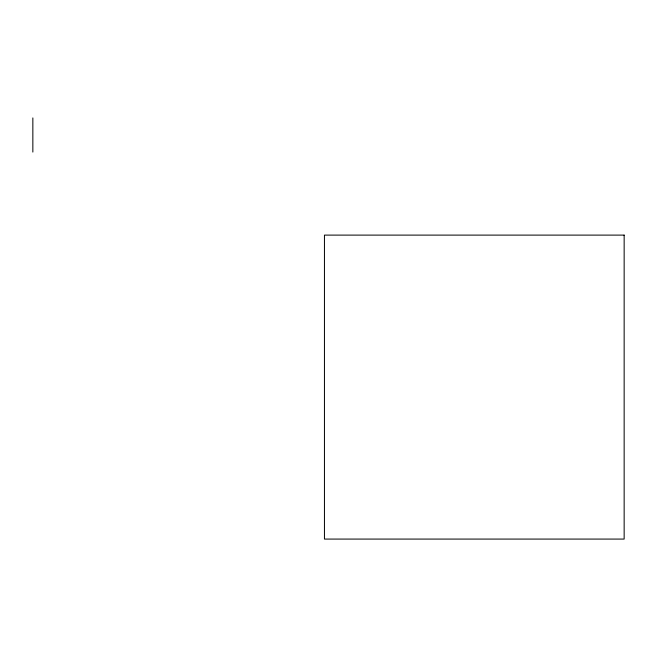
<?xml version="1.0" encoding="UTF-8"?>
<svg xmlns="http://www.w3.org/2000/svg" width="657" height="657" viewBox="0 0 657 657"><rect width="100%" height="100%" fill="white"/><g stroke="black" fill="none" stroke-linecap="round" stroke-linejoin="round"><path stroke-width="0.99" d="M32.85 117.923L32.85 152.071M624.15 235.107L324.451 235.107L324.451 539.077L624.15 539.077L624.15 235.107"/></g></svg>
